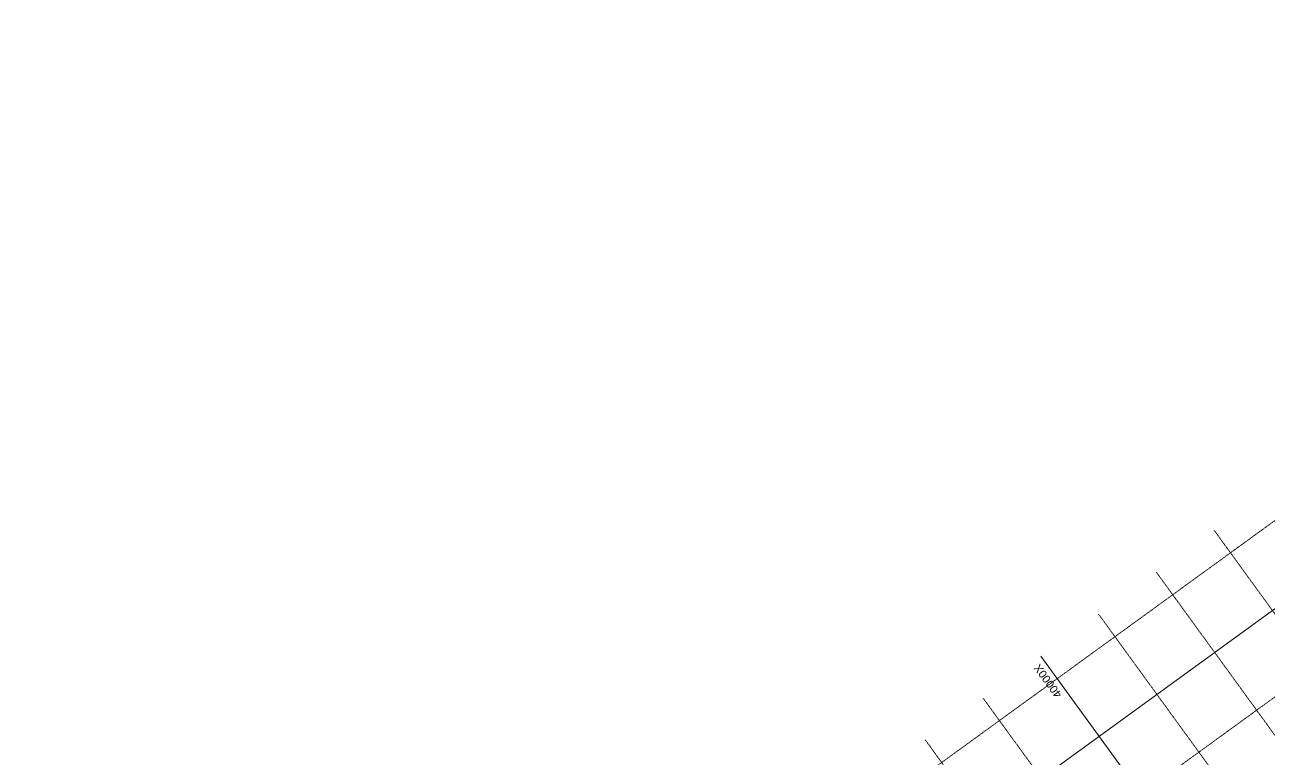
# Model space of a CAD drawing. Header units: millimetres. Extents: x -11105 to 6250, y -8045 to 7046.
# Drawn here: x -11105 to -2391, y 1902 to 7046 of the extents above; entities that cross this region are included whole.
import ezdxf
from ezdxf.enums import TextEntityAlignment as Align

# ---------------------------------------------------------------- set-up
doc = ezdxf.new("R2010")
doc.units = ezdxf.units.MM
doc.linetypes.add('DOT', pattern=[2, 1, -1])
doc.layers.add('_Сеть_', color=1, linetype='Continuous')
doc.styles.add('Arial', font='arial.ttf', dxfattribs={"height": 0.2})

msp = doc.modelspace()

# ---------------------------------------------------------------- linework, layer by layer
at = {"layer": '_Сеть_', "color": 251, "linetype": 'DOT', "lineweight": 13, "ltscale": 0.09, "true_color": 0x42495b}
for points in [[(-11104.8, -2786.8), (2429.5, 7046.4)], [(-10517.1, -3595.8), (3017.2, 6237.4)], [(1230.3, -2009.3), (-2776.3, 3505.4)], [(825.8, -2303.2), (-3180.8, 3211.5)], [(421.3, -2597.1), (-3585.4, 2917.7)], [(-387.7, -3184.9), (-4394.4, 2329.9)], [(-792.2, -3478.8), (-4798.9, 2036)]]:
    msp.add_lwpolyline(points, dxfattribs=at)
at = {"layer": '_Сеть_', "color": 251, "linetype": 'Continuous', "lineweight": 13, "ltscale": 0.09, "true_color": 0x42495b}
for points in [[(-10810.9, -3191.3), (2723.4, 6641.9)], [(16.8, -2891), (-3989.9, 2623.8)]]:
    msp.add_lwpolyline(points, dxfattribs=at)

# ---------------------------------------------------------------- texts
at = {"layer": '_Сеть_', "color": 253, "true_color": 0x999ea1, "style": 'Arial'}
msp.add_text('40000X', height=56.04, rotation=126, dxfattribs=at).set_placement((-3983.9, 2583.7), align=Align.BOTTOM_RIGHT)

doc.saveas('drawing.dxf')
